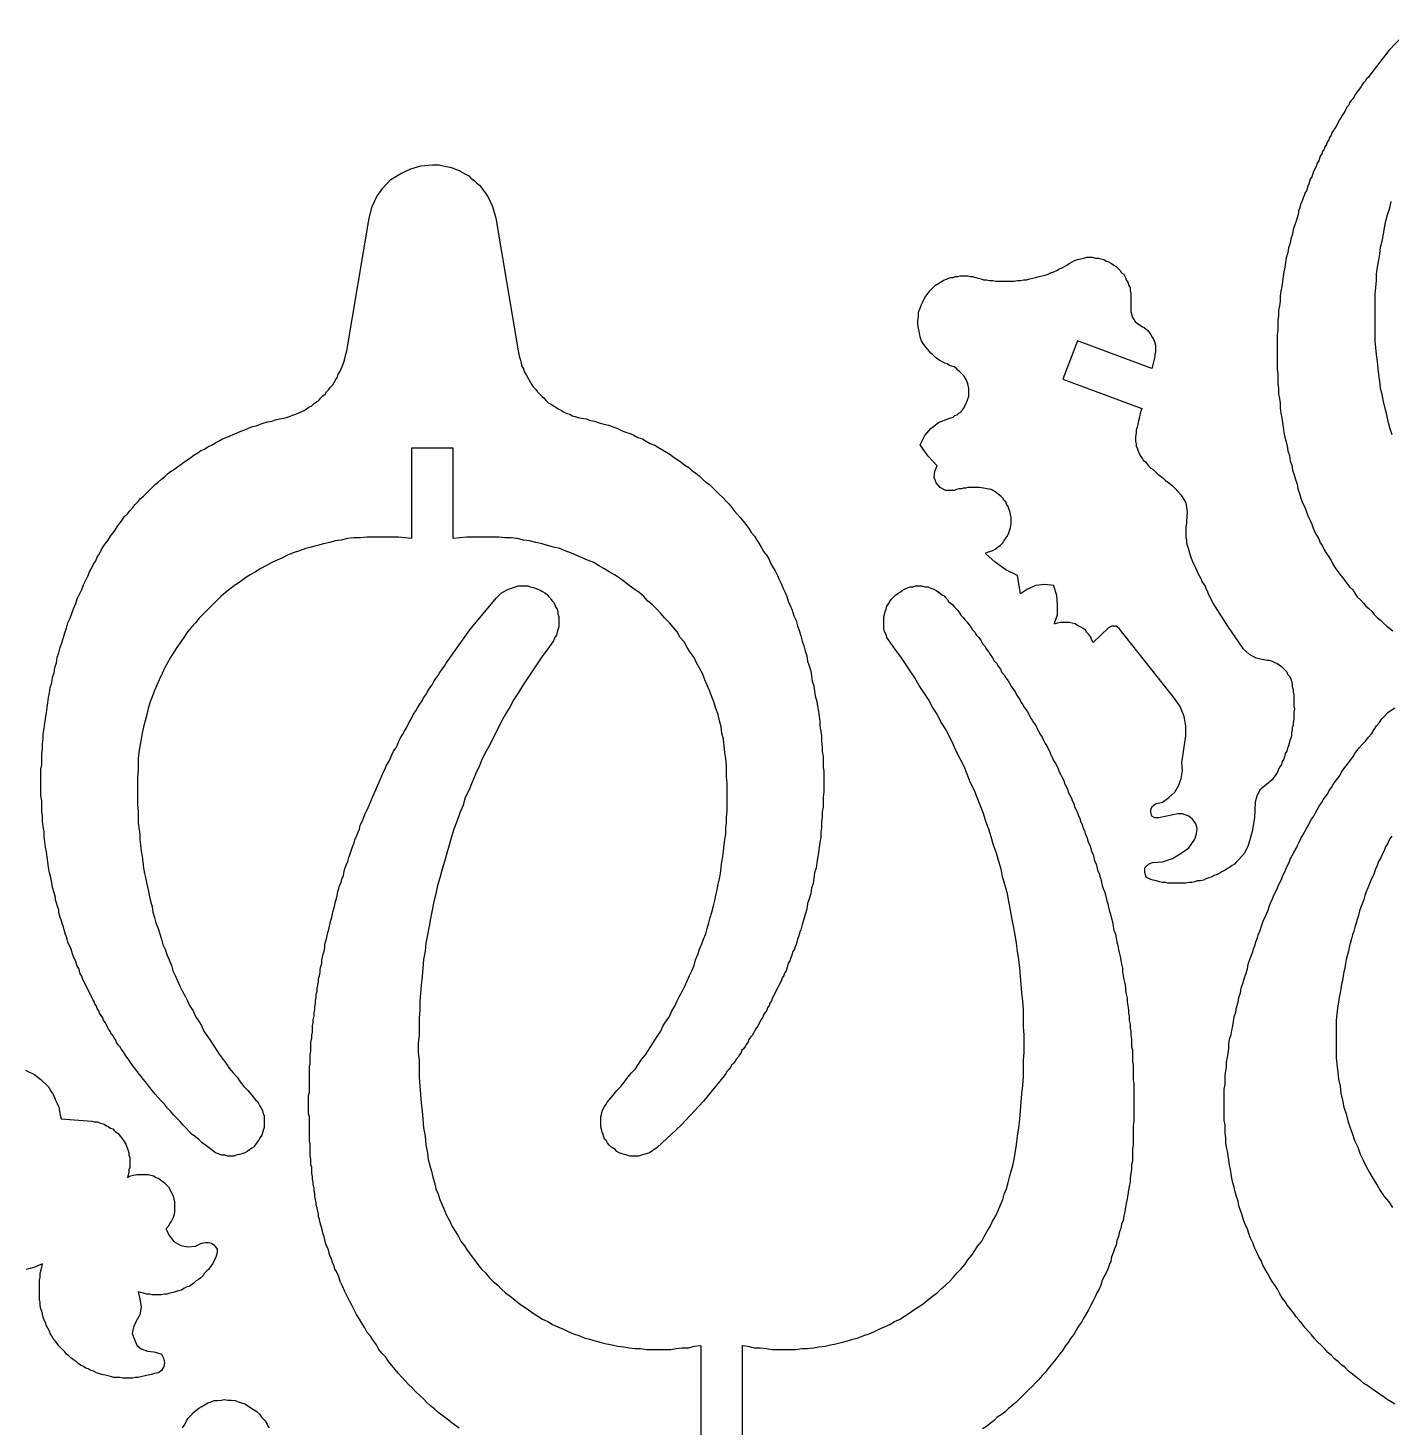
# Model space of a CAD drawing. Extents: x 2 to 225, y 2 to 117.
# Drawn here: x 61 to 110.5, y 64.7 to 115.4 of the extents above; entities that cross this region are included whole.
import ezdxf

# ---------------------------------------------------------------- set-up
doc = ezdxf.new("R2010")
doc.units = 0
doc.layers.add('DEFAULT_LAYER', color=1, linetype='CONTINUOUS')

msp = doc.modelspace()

# ---------------------------------------------------------------- linework, layer by layer
at = {"layer": 'DEFAULT_LAYER'}
for points in [[(111.168, 115.446), (110.384, 114.634), (109.684, 113.737), (109.628, 113.653), (109.572, 113.597), (109.516, 113.513), (109.46, 113.457), (109.404, 113.373), (109.376, 113.317), (109.319, 113.233), (109.263, 113.177), (109.207, 113.093), (109.151, 113.037), (109.123, 112.953), (109.067, 112.869), (109.011, 112.813), (108.955, 112.729), (108.927, 112.645), (108.871, 112.589), (108.815, 112.505), (108.787, 112.421), (108.731, 112.337), (108.675, 112.253), (108.647, 112.197), (108.591, 112.113), (108.535, 112.029), (108.507, 111.945), (108.451, 111.861), (108.395, 111.777), (108.367, 111.721), (108.311, 111.637), (108.283, 111.553), (108.227, 111.469), (108.199, 111.385), (108.143, 111.301), (108.115, 111.217), (108.059, 111.133), (108.031, 111.049), (107.975, 110.965), (107.947, 110.881), (107.891, 110.797), (107.863, 110.713), (107.835, 110.629), (107.779, 110.545), (107.751, 110.461), (107.723, 110.376), (107.667, 110.292), (107.639, 110.208), (107.611, 110.124), (107.583, 110.04), (107.527, 109.956), (107.499, 109.872), (107.471, 109.788), (107.443, 109.704), (107.415, 109.62), (107.387, 109.536), (107.331, 109.452), (107.303, 109.368), (107.275, 109.284), (107.247, 109.2), (107.219, 109.144), (107.191, 109.06), (107.163, 108.976), (107.135, 108.892), (107.107, 108.808), (107.107, 108.724), (107.079, 108.64), (107.023, 108.472), (106.967, 108.304), (106.911, 108.136), (106.883, 107.968), (106.827, 107.8), (106.799, 107.632), (106.743, 107.464), (106.715, 107.296), (106.659, 107.1), (106.631, 106.932), (106.603, 106.763), (106.575, 106.595), (106.547, 106.427), (106.519, 106.231), (106.491, 106.063), (106.463, 105.895), (106.435, 105.727), (106.435, 105.531), (106.407, 105.363), (106.379, 105.195), (106.379, 104.999), (106.351, 104.831), (106.351, 104.663), (106.351, 104.495), (106.323, 104.299), (106.323, 104.131), (106.323, 103.963), (106.323, 103.767), (106.323, 103.599), (106.323, 103.431), (106.323, 103.235), (106.323, 103.066), (106.351, 102.898), (106.351, 102.702), (106.351, 102.534), (106.379, 102.366), (106.379, 102.17), (106.407, 102.002), (106.435, 101.834), (106.435, 101.666), (106.463, 101.47), (106.491, 101.302), (106.519, 101.134), (106.547, 100.966), (106.575, 100.77), (106.603, 100.602), (106.659, 100.434), (106.687, 100.266), (106.715, 100.098), (106.771, 99.93), (106.799, 99.734), (106.855, 99.565), (106.883, 99.397), (106.939, 99.229), (106.995, 99.061), (107.051, 98.893), (107.079, 98.725), (107.135, 98.557), (107.191, 98.389), (107.247, 98.221), (107.331, 98.053), (107.387, 97.885), (107.443, 97.745), (107.527, 97.577), (107.583, 97.437), (107.639, 97.297), (107.695, 97.157), (107.751, 97.045), (107.835, 96.905), (107.891, 96.765), (107.975, 96.653), (108.031, 96.513), (108.115, 96.373), (108.199, 96.261), (108.283, 96.121), (108.339, 96.009), (108.423, 95.868), (108.507, 95.756), (108.591, 95.644), (108.703, 95.504), (108.787, 95.392), (108.871, 95.28), (108.955, 95.168), (109.067, 95.056), (109.151, 94.916), (109.235, 94.804), (109.347, 94.692), (109.46, 94.58), (109.544, 94.468), (109.656, 94.384), (109.768, 94.272), (109.852, 94.16), (109.964, 94.048), (110.076, 93.964), (110.188, 93.852), (110.3, 93.74), (110.412, 93.656), (110.524, 93.572)], [(110.496, 100.686), (110.412, 100.938), (110.356, 101.162), (110.3, 101.414), (110.244, 101.638), (110.188, 101.89), (110.132, 102.142), (110.076, 102.366), (110.048, 102.618), (110.02, 102.87), (109.992, 103.094), (109.964, 103.347), (109.936, 103.599), (109.908, 103.851), (109.88, 104.075), (109.88, 104.327), (109.88, 104.579), (109.88, 104.831), (109.88, 105.055), (109.88, 105.307), (109.88, 105.559), (109.88, 105.783), (109.908, 106.035), (109.936, 106.287), (109.936, 106.511), (109.964, 106.763), (110.02, 107.016), (110.048, 107.24), (110.076, 107.492), (110.132, 107.716), (110.188, 107.968), (110.216, 108.192), (110.272, 108.444), (110.328, 108.668), (110.412, 108.92), (110.468, 109.144)], [(76.653, 64.644), (76.485, 64.756), (76.345, 64.868), (76.205, 64.98), (76.065, 65.092), (75.897, 65.204), (75.757, 65.344), (75.617, 65.456), (75.477, 65.568), (75.365, 65.708), (75.225, 65.82), (75.085, 65.96), (74.945, 66.1), (74.833, 66.212), (74.693, 66.352), (74.58, 66.492), (74.44, 66.632), (74.328, 66.772), (74.216, 66.912), (74.104, 67.052), (73.992, 67.22), (73.852, 67.36), (73.74, 67.5), (73.656, 67.669), (73.544, 67.809), (73.432, 67.977), (73.32, 68.117), (73.236, 68.285), (73.124, 68.453), (73.04, 68.593), (72.928, 68.761), (72.844, 68.929), (72.76, 69.097), (72.676, 69.265), (72.592, 69.433), (72.508, 69.601), (72.424, 69.797), (72.34, 69.965), (72.284, 70.133), (72.2, 70.329), (72.144, 70.413), (72.116, 70.525), (72.06, 70.637), (72.032, 70.749), (72.004, 70.833), (71.948, 70.945), (71.92, 71.057), (71.892, 71.17), (71.836, 71.254), (71.808, 71.366), (71.78, 71.478), (71.752, 71.59), (71.724, 71.674), (71.696, 71.786), (71.668, 71.898), (71.64, 72.01), (71.612, 72.094), (71.584, 72.206), (71.556, 72.318), (71.556, 72.402), (71.528, 72.514), (71.5, 72.626), (71.472, 72.738), (71.472, 72.822), (71.444, 72.934), (71.416, 73.046), (71.416, 73.158), (71.388, 73.242), (71.388, 73.354), (71.36, 73.466), (71.36, 73.578), (71.332, 73.69), (71.332, 73.774), (71.304, 73.886), (71.304, 73.998), (71.304, 74.11), (71.276, 74.194), (71.276, 74.306), (71.276, 74.418), (71.248, 74.53), (71.248, 74.642), (71.248, 74.755), (71.248, 74.839), (71.248, 74.951), (71.22, 75.063), (71.22, 75.175), (71.22, 75.287), (71.22, 75.399), (71.22, 75.483), (71.22, 75.595), (71.22, 75.707), (71.22, 75.819), (71.22, 75.931), (71.192, 76.043), (71.192, 76.155), (71.192, 76.267), (71.192, 76.379), (71.192, 76.491), (71.192, 76.603), (71.192, 76.715), (71.22, 76.827), (71.22, 76.939), (71.22, 77.051), (71.22, 77.163), (71.22, 77.275), (71.22, 77.387), (71.22, 77.499), (71.22, 77.611), (71.22, 77.751), (71.248, 77.863), (71.248, 77.975), (71.248, 78.087), (71.248, 78.199), (71.276, 78.311), (71.276, 78.452), (71.276, 78.564), (71.276, 78.676), (71.304, 78.788), (71.304, 78.9), (71.332, 79.012), (71.332, 79.124), (71.332, 79.236), (71.36, 79.348), (71.36, 79.46), (71.388, 79.6), (71.388, 79.712), (71.416, 79.824), (71.416, 79.936), (71.444, 80.048), (71.444, 80.16), (71.472, 80.272), (71.472, 80.384), (71.5, 80.496), (71.5, 80.608), (71.528, 80.72), (71.556, 80.832), (71.556, 80.944), (71.584, 81.056), (71.612, 81.168), (71.612, 81.28), (71.64, 81.392), (71.668, 81.504), (71.668, 81.616), (71.696, 81.728), (71.724, 81.84), (71.752, 81.953), (71.78, 82.065), (71.78, 82.177), (71.808, 82.289), (71.836, 82.401), (71.864, 82.513), (71.892, 82.625), (71.92, 82.737), (71.948, 82.849), (71.976, 82.961), (72.004, 83.073), (72.032, 83.185), (72.06, 83.297), (72.088, 83.409), (72.116, 83.521), (72.144, 83.633), (72.172, 83.745), (72.2, 83.857), (72.228, 83.969), (72.256, 84.109), (72.284, 84.221), (72.312, 84.333), (72.368, 84.445), (72.396, 84.557), (72.452, 84.697), (72.48, 84.837), (72.508, 84.949), (72.564, 85.089), (72.62, 85.201), (72.648, 85.341), (72.704, 85.481), (72.732, 85.594), (72.788, 85.734), (72.844, 85.874), (72.872, 85.986), (72.928, 86.126), (72.984, 86.266), (73.04, 86.378), (73.068, 86.518), (73.124, 86.63), (73.18, 86.77), (73.236, 86.91), (73.292, 87.022), (73.348, 87.162), (73.404, 87.274), (73.46, 87.414), (73.516, 87.554), (73.572, 87.666), (73.628, 87.806), (73.684, 87.918), (73.74, 88.058), (73.796, 88.198), (73.852, 88.31), (73.908, 88.45), (73.964, 88.562), (74.02, 88.702), (74.104, 88.814), (74.16, 88.954), (74.216, 89.066), (74.272, 89.207), (74.356, 89.319), (74.412, 89.431), (74.468, 89.571), (74.524, 89.683), (74.609, 89.823), (74.665, 89.935), (74.749, 90.047), (74.805, 90.187), (74.861, 90.299), (74.945, 90.439), (75.001, 90.551), (75.085, 90.663), (75.141, 90.775), (75.225, 90.915), (75.309, 91.027), (75.365, 91.139), (75.449, 91.251), (75.505, 91.363), (75.589, 91.503), (75.673, 91.615), (75.729, 91.727), (75.813, 91.839), (75.897, 91.951), (75.953, 92.063), (76.037, 92.175), (76.121, 92.287), (76.177, 92.399), (77.045, 93.604), (77.997, 94.752), (78.193, 94.948), (78.446, 95.088), (78.698, 95.172), (78.81, 95.2), (78.922, 95.2), (79.034, 95.2), (79.146, 95.2), (79.23, 95.172), (79.342, 95.144), (79.426, 95.116), (79.51, 95.088), (79.622, 95.032), (79.678, 95.004), (79.762, 94.948), (79.846, 94.892), (79.902, 94.808), (79.958, 94.752), (80.014, 94.668), (80.07, 94.612), (80.126, 94.528), (80.154, 94.444), (80.21, 94.36), (80.238, 94.276), (80.238, 94.192), (80.266, 94.08), (80.266, 93.996), (80.266, 93.912), (80.266, 93.8), (80.266, 93.716), (80.238, 93.604), (80.21, 93.52), (80.182, 93.408), (80.126, 93.324), (80.07, 93.212), (80.014, 93.128), (79.846, 92.876), (79.65, 92.623), (79.482, 92.371), (79.314, 92.119), (79.146, 91.867), (78.978, 91.615), (78.81, 91.335), (78.642, 91.083), (78.502, 90.831), (78.334, 90.551), (78.193, 90.299), (78.053, 90.019), (77.913, 89.739), (77.773, 89.459), (77.633, 89.207), (77.493, 88.926), (77.381, 88.646), (77.241, 88.366), (77.129, 88.086), (77.017, 87.806), (76.877, 87.526), (76.793, 87.246), (76.681, 86.966), (76.569, 86.658), (76.457, 86.378), (76.373, 86.098), (76.289, 85.79), (76.205, 85.509), (76.121, 85.201), (76.037, 84.921), (75.953, 84.613), (75.869, 84.333), (75.813, 84.025), (75.729, 83.745), (75.673, 83.437), (75.617, 83.129), (75.561, 82.849), (75.505, 82.541), (75.449, 82.233), (75.421, 81.953), (75.365, 81.644), (75.337, 81.336), (75.309, 81.028), (75.281, 80.72), (75.253, 80.412), (75.225, 80.132), (75.225, 79.824), (75.197, 79.516), (75.197, 79.208), (75.197, 78.9), (75.169, 78.592), (75.169, 78.283), (75.197, 77.975), (75.197, 77.667), (75.197, 77.359), (75.225, 77.051), (75.253, 76.743), (75.281, 76.435), (75.309, 76.155), (75.337, 75.847), (75.365, 75.539), (75.421, 75.231), (75.449, 74.923), (75.505, 74.614), (75.533, 74.39), (75.589, 74.166), (75.645, 73.97), (75.701, 73.746), (75.757, 73.55), (75.813, 73.326), (75.897, 73.13), (75.953, 72.934), (76.037, 72.738), (76.121, 72.542), (76.205, 72.346), (76.317, 72.15), (76.401, 71.954), (76.513, 71.786), (76.625, 71.59), (76.709, 71.422), (76.849, 71.254), (76.961, 71.085), (77.073, 70.917), (77.213, 70.749), (77.325, 70.581), (77.465, 70.413), (77.605, 70.273), (77.745, 70.105), (77.885, 69.965), (78.053, 69.825), (78.193, 69.685), (78.334, 69.545), (78.502, 69.433), (78.67, 69.293), (78.838, 69.153), (79.006, 69.041), (79.174, 68.929), (79.342, 68.817), (79.51, 68.705), (79.678, 68.593), (79.874, 68.509), (80.042, 68.397), (80.238, 68.313), (80.434, 68.229), (80.602, 68.145), (80.798, 68.061), (80.994, 68.005), (81.19, 67.921), (81.386, 67.865), (81.582, 67.809), (81.806, 67.753), (82.003, 67.697), (82.199, 67.669), (82.395, 67.613), (82.619, 67.585), (82.815, 67.557), (83.039, 67.529), (83.235, 67.529), (83.459, 67.5), (83.683, 67.5), (83.879, 67.5), (84.103, 67.5), (84.327, 67.5), (84.523, 67.529), (84.747, 67.557), (84.971, 67.557), (85.195, 67.613), (85.42, 67.641), (85.42, 63.775)], [(86.932, 63.775), (86.932, 67.641), (87.128, 67.613), (87.352, 67.557), (87.576, 67.557), (87.8, 67.529), (87.996, 67.5), (88.22, 67.5), (88.444, 67.5), (88.64, 67.5), (88.864, 67.5), (89.089, 67.529), (89.285, 67.529), (89.509, 67.557), (89.705, 67.585), (89.929, 67.613), (90.125, 67.669), (90.321, 67.697), (90.517, 67.753), (90.741, 67.809), (90.937, 67.865), (91.133, 67.921), (91.329, 68.005), (91.525, 68.061), (91.721, 68.145), (91.889, 68.229), (92.085, 68.313), (92.281, 68.397), (92.449, 68.509), (92.646, 68.593), (92.814, 68.705), (92.982, 68.817), (93.15, 68.929), (93.318, 69.041), (93.486, 69.153), (93.654, 69.293), (93.822, 69.433), (93.99, 69.545), (94.13, 69.685), (94.298, 69.825), (94.438, 69.965), (94.578, 70.105), (94.718, 70.273), (94.858, 70.413), (94.998, 70.581), (95.11, 70.749), (95.25, 70.917), (95.362, 71.085), (95.474, 71.254), (95.614, 71.422), (95.698, 71.59), (95.81, 71.786), (95.922, 71.954), (96.006, 72.15), (96.118, 72.346), (96.202, 72.542), (96.287, 72.738), (96.371, 72.934), (96.427, 73.13), (96.511, 73.326), (96.567, 73.55), (96.623, 73.746), (96.679, 73.97), (96.735, 74.166), (96.791, 74.39), (96.819, 74.614), (96.875, 74.923), (96.903, 75.231), (96.959, 75.539), (96.987, 75.847), (97.015, 76.155), (97.043, 76.463), (97.071, 76.771), (97.099, 77.079), (97.127, 77.387), (97.127, 77.667), (97.127, 77.975), (97.155, 78.283), (97.155, 78.592), (97.155, 78.9), (97.127, 79.208), (97.127, 79.516), (97.127, 79.824), (97.099, 80.132), (97.071, 80.44), (97.043, 80.748), (97.015, 81.028), (96.987, 81.336), (96.959, 81.644), (96.903, 81.953), (96.875, 82.233), (96.819, 82.541), (96.763, 82.849), (96.707, 83.157), (96.651, 83.437), (96.595, 83.745), (96.539, 84.025), (96.455, 84.333), (96.371, 84.613), (96.315, 84.921), (96.231, 85.201), (96.146, 85.509), (96.034, 85.79), (95.95, 86.098), (95.866, 86.378), (95.754, 86.658), (95.67, 86.938), (95.558, 87.246), (95.446, 87.526), (95.334, 87.806), (95.194, 88.086), (95.082, 88.366), (94.97, 88.646), (94.83, 88.926), (94.69, 89.179), (94.578, 89.459), (94.438, 89.739), (94.298, 90.019), (94.13, 90.271), (93.99, 90.551), (93.822, 90.803), (93.682, 91.083), (93.514, 91.335), (93.346, 91.587), (93.178, 91.867), (93.01, 92.119), (92.842, 92.371), (92.674, 92.623), (92.477, 92.876), (92.309, 93.128), (92.309, 93.128), (92.225, 93.24), (92.169, 93.324), (92.141, 93.436), (92.085, 93.548), (92.057, 93.66), (92.057, 93.772), (92.057, 93.856), (92.057, 93.968), (92.057, 94.08), (92.085, 94.164), (92.113, 94.276), (92.141, 94.36), (92.169, 94.472), (92.225, 94.556), (92.281, 94.64), (92.337, 94.724), (92.393, 94.78), (92.477, 94.864), (92.561, 94.92), (92.646, 94.976), (92.73, 95.032), (92.814, 95.088), (92.898, 95.116), (93.01, 95.172), (93.122, 95.172), (93.206, 95.2), (93.318, 95.2), (93.43, 95.2), (93.542, 95.172), (93.654, 95.172), (93.766, 95.116), (93.878, 95.088), (93.962, 95.032), (94.074, 94.948), (94.186, 94.864), (94.242, 94.836), (94.298, 94.78), (94.354, 94.724), (94.41, 94.64), (94.466, 94.584), (94.55, 94.528), (94.606, 94.444), (94.662, 94.388), (94.746, 94.304), (94.802, 94.22), (94.858, 94.136), (94.942, 94.052), (94.998, 93.968), (95.082, 93.884), (95.138, 93.8), (95.222, 93.688), (95.278, 93.604), (95.362, 93.52), (95.418, 93.408), (95.502, 93.324), (95.586, 93.212), (95.642, 93.1), (95.726, 93.016), (95.782, 92.904), (95.866, 92.792), (95.922, 92.707), (96.006, 92.595), (96.062, 92.483), (96.146, 92.399), (96.202, 92.287), (96.287, 92.175), (96.343, 92.063), (96.427, 91.979), (96.483, 91.867), (96.567, 91.755), (96.623, 91.671), (96.679, 91.559), (96.763, 91.447), (96.819, 91.363), (96.875, 91.251), (96.931, 91.167), (96.987, 91.083), (97.043, 90.971), (97.099, 90.887), (97.155, 90.803), (97.211, 90.719), (97.267, 90.635), (97.323, 90.551), (97.351, 90.467), (97.407, 90.383), (97.435, 90.327), (97.491, 90.243), (97.575, 90.131), (97.631, 89.991), (97.687, 89.907), (97.743, 89.795), (97.799, 89.711), (97.855, 89.599), (97.911, 89.487), (97.967, 89.403), (98.023, 89.291), (98.079, 89.179), (98.107, 89.094), (98.163, 88.982), (98.219, 88.87), (98.275, 88.786), (98.331, 88.674), (98.387, 88.562), (98.415, 88.45), (98.471, 88.366), (98.527, 88.254), (98.583, 88.142), (98.611, 88.03), (98.667, 87.946), (98.723, 87.834), (98.751, 87.722), (98.807, 87.61), (98.863, 87.498), (98.891, 87.414), (98.947, 87.302), (98.975, 87.19), (99.031, 87.078), (99.087, 86.966), (99.115, 86.854), (99.171, 86.77), (99.199, 86.658), (99.255, 86.546), (99.283, 86.434), (99.339, 86.322), (99.367, 86.21), (99.423, 86.098), (99.451, 85.986), (99.479, 85.874), (99.535, 85.79), (99.563, 85.678), (99.591, 85.566), (99.647, 85.453), (99.675, 85.341), (99.703, 85.229), (99.759, 85.117), (99.787, 85.005), (99.815, 84.893), (99.872, 84.781), (99.9, 84.669), (99.928, 84.557), (99.956, 84.445), (99.984, 84.333), (100.012, 84.221), (100.068, 84.109), (100.096, 83.997), (100.124, 83.885), (100.152, 83.773), (100.18, 83.661), (100.208, 83.549), (100.236, 83.437), (100.264, 83.325), (100.292, 83.241), (100.32, 83.129), (100.348, 83.017), (100.376, 82.849), (100.404, 82.709), (100.46, 82.569), (100.488, 82.429), (100.516, 82.289), (100.544, 82.149), (100.572, 82.009), (100.6, 81.896), (100.628, 81.756), (100.656, 81.616), (100.684, 81.476), (100.712, 81.336), (100.712, 81.196), (100.74, 81.056), (100.768, 80.916), (100.796, 80.776), (100.824, 80.636), (100.824, 80.524), (100.852, 80.384), (100.88, 80.244), (100.88, 80.104), (100.908, 79.964), (100.936, 79.824), (100.936, 79.712), (100.964, 79.572), (100.964, 79.432), (100.992, 79.292), (100.992, 79.152), (101.02, 79.04), (101.02, 78.9), (101.048, 78.76), (101.048, 78.62), (101.048, 78.48), (101.076, 78.368), (101.076, 78.227), (101.076, 78.087), (101.076, 77.947), (101.104, 77.807), (101.104, 77.667), (101.104, 77.555), (101.104, 77.415), (101.104, 77.275), (101.132, 77.135), (101.132, 76.995), (101.132, 76.855), (101.132, 76.715), (101.132, 76.575), (101.132, 76.463), (101.132, 76.323), (101.132, 76.183), (101.132, 76.043), (101.132, 75.903), (101.132, 75.763), (101.104, 75.623), (101.104, 75.483), (101.104, 75.343), (101.104, 75.203), (101.104, 75.063), (101.104, 74.923), (101.076, 74.755), (101.076, 74.614), (101.076, 74.474), (101.076, 74.334), (101.048, 74.194), (101.048, 74.026), (101.02, 73.886), (100.992, 73.718), (100.992, 73.578), (100.964, 73.41), (100.936, 73.27), (100.908, 73.102), (100.88, 72.962), (100.852, 72.794), (100.824, 72.654), (100.796, 72.486), (100.768, 72.346), (100.74, 72.178), (100.684, 72.038), (100.656, 71.898), (100.6, 71.73), (100.572, 71.59), (100.516, 71.45), (100.488, 71.282), (100.432, 71.142), (100.376, 71.001), (100.32, 70.861), (100.292, 70.693), (100.236, 70.553), (100.18, 70.413), (100.124, 70.273), (100.04, 70.133), (99.984, 69.993), (99.928, 69.825), (99.872, 69.685), (99.787, 69.545), (99.731, 69.405), (99.647, 69.265), (99.563, 69.097), (99.479, 68.929), (99.395, 68.789), (99.311, 68.649), (99.227, 68.481), (99.115, 68.341), (99.031, 68.201), (98.947, 68.033), (98.835, 67.893), (98.751, 67.753), (98.639, 67.613), (98.555, 67.472), (98.443, 67.332), (98.331, 67.192), (98.247, 67.08), (98.135, 66.94), (98.023, 66.8), (97.911, 66.66), (97.799, 66.548), (97.687, 66.408), (97.575, 66.296), (97.435, 66.156), (97.323, 66.044), (97.211, 65.932), (97.071, 65.792), (96.959, 65.68), (96.847, 65.568), (96.707, 65.456), (96.567, 65.344), (96.455, 65.232), (96.315, 65.12), (96.174, 65.036), (96.062, 64.924), (95.922, 64.812), (95.782, 64.7), (95.642, 64.616)], [(110.597, 65.509), (110.457, 65.593), (110.317, 65.677), (110.177, 65.789), (110.037, 65.873), (109.897, 65.985), (109.757, 66.069), (109.617, 66.181), (109.477, 66.265), (109.337, 66.377), (109.197, 66.489), (109.057, 66.601), (108.917, 66.713), (108.805, 66.825), (108.665, 66.937), (108.553, 67.049), (108.413, 67.161), (108.301, 67.273), (108.161, 67.385), (108.049, 67.525), (107.937, 67.637), (107.796, 67.777), (107.684, 67.889), (107.572, 68.03), (107.46, 68.142), (107.348, 68.282), (107.236, 68.422), (107.124, 68.562), (107.012, 68.674), (106.928, 68.814), (106.816, 68.954), (106.704, 69.094), (106.62, 69.234), (106.508, 69.374), (106.424, 69.514), (106.34, 69.682), (106.256, 69.822), (106.144, 69.962), (106.06, 70.102), (105.976, 70.27), (105.892, 70.41), (105.808, 70.55), (105.752, 70.718), (105.668, 70.858), (105.584, 71.026), (105.5, 71.194), (105.444, 71.362), (105.36, 71.531), (105.304, 71.699), (105.248, 71.867), (105.164, 72.035), (105.108, 72.203), (105.052, 72.371), (104.996, 72.539), (104.94, 72.707), (104.912, 72.875), (104.856, 73.043), (104.8, 73.211), (104.772, 73.379), (104.716, 73.547), (104.688, 73.715), (104.66, 73.883), (104.632, 74.023), (104.604, 74.191), (104.576, 74.359), (104.548, 74.527), (104.52, 74.695), (104.492, 74.835), (104.464, 75.003), (104.464, 75.172), (104.436, 75.34), (104.436, 75.48), (104.436, 75.648), (104.408, 75.816), (104.408, 75.984), (104.408, 76.152), (104.408, 76.292), (104.408, 76.46), (104.408, 76.628), (104.408, 76.796), (104.408, 76.936), (104.436, 77.104), (104.436, 77.272), (104.436, 77.44), (104.464, 77.608), (104.492, 77.748), (104.492, 77.916), (104.52, 78.084), (104.548, 78.252), (104.576, 78.42), (104.576, 78.588), (104.604, 78.757), (104.66, 78.925), (104.688, 79.065), (104.716, 79.233), (104.744, 79.401), (104.772, 79.569), (104.828, 79.737), (104.856, 79.905), (104.912, 80.101), (104.94, 80.269), (104.996, 80.437), (105.024, 80.605), (105.08, 80.773), (105.136, 80.941), (105.192, 81.109), (105.248, 81.305), (105.276, 81.473), (105.332, 81.641), (105.388, 81.781), (105.444, 81.921), (105.472, 82.033), (105.528, 82.173), (105.556, 82.285), (105.612, 82.426), (105.64, 82.538), (105.696, 82.678), (105.752, 82.818), (105.78, 82.93), (105.836, 83.07), (105.892, 83.182), (105.948, 83.322), (106.004, 83.434), (106.032, 83.574), (106.088, 83.686), (106.144, 83.826), (106.2, 83.938), (106.256, 84.078), (106.312, 84.19), (106.368, 84.302), (106.424, 84.442), (106.48, 84.554), (106.536, 84.694), (106.592, 84.806), (106.648, 84.946), (106.704, 85.058), (106.76, 85.17), (106.816, 85.31), (106.872, 85.422), (106.928, 85.534), (107.012, 85.674), (107.068, 85.786), (107.124, 85.898), (107.18, 86.039), (107.264, 86.151), (107.32, 86.263), (107.376, 86.375), (107.46, 86.515), (107.516, 86.627), (107.572, 86.739), (107.656, 86.851), (107.712, 86.963), (107.796, 87.103), (107.853, 87.215), (107.937, 87.327), (107.993, 87.439), (108.077, 87.551), (108.161, 87.663), (108.217, 87.775), (108.301, 87.887), (108.357, 87.999), (108.441, 88.111), (108.525, 88.223), (108.609, 88.335), (108.665, 88.447), (108.749, 88.559), (108.833, 88.671), (108.917, 88.783), (109.001, 88.895), (109.085, 89.007), (109.141, 89.119), (109.225, 89.231), (109.309, 89.343), (109.421, 89.455), (109.533, 89.568), (109.645, 89.708), (109.757, 89.848), (109.841, 89.988), (109.925, 90.128), (110.037, 90.24), (110.121, 90.38), (110.233, 90.492), (110.345, 90.604), (110.457, 90.688), (110.597, 90.772)], [(110.485, 86.123), (110.401, 86.011), (110.345, 85.87), (110.261, 85.73), (110.205, 85.59), (110.149, 85.478), (110.093, 85.338), (110.009, 85.198), (109.953, 85.058), (109.897, 84.918), (109.841, 84.778), (109.785, 84.638), (109.729, 84.526), (109.673, 84.386), (109.617, 84.246), (109.561, 84.106), (109.505, 83.966), (109.477, 83.826), (109.421, 83.686), (109.365, 83.546), (109.309, 83.406), (109.281, 83.238), (109.225, 83.098), (109.197, 82.958), (109.141, 82.818), (109.113, 82.678), (109.057, 82.538), (109.029, 82.398), (108.973, 82.229), (108.945, 82.089), (108.917, 81.949), (108.861, 81.781), (108.833, 81.641), (108.805, 81.501), (108.777, 81.333), (108.749, 81.193), (108.721, 81.053), (108.693, 80.885), (108.665, 80.745), (108.637, 80.577), (108.609, 80.437), (108.581, 80.269), (108.553, 80.101), (108.525, 79.961), (108.525, 79.961), (108.497, 79.681), (108.469, 79.429), (108.469, 79.149), (108.469, 78.869), (108.469, 78.616), (108.469, 78.336), (108.469, 78.084), (108.497, 77.832), (108.525, 77.552), (108.553, 77.3), (108.609, 77.048), (108.637, 76.796), (108.693, 76.544), (108.749, 76.292), (108.833, 76.04), (108.889, 75.788), (108.973, 75.536), (109.057, 75.312), (109.141, 75.059), (109.253, 74.835), (109.337, 74.583), (109.449, 74.359), (109.561, 74.135), (109.673, 73.911), (109.813, 73.687), (109.953, 73.463), (110.065, 73.267), (110.205, 73.043), (110.373, 72.847), (110.513, 72.651)], [(60.923, 77.628), (61.035, 77.572), (61.147, 77.516), (61.259, 77.46), (61.371, 77.376), (61.483, 77.292), (61.567, 77.208), (61.679, 77.096), (61.763, 77.012), (61.819, 76.9), (61.903, 76.788), (61.959, 76.676), (62.015, 76.536), (62.072, 76.424), (62.128, 76.284), (62.156, 76.143), (62.184, 76.003), (62.212, 75.863), (63.332, 75.779), (63.416, 75.751), (63.528, 75.751), (63.612, 75.723), (63.696, 75.695), (63.78, 75.667), (63.864, 75.611), (63.92, 75.583), (64.004, 75.527), (64.088, 75.499), (64.144, 75.443), (64.2, 75.387), (64.284, 75.331), (64.368, 75.219), (64.48, 75.079), (64.564, 74.939), (64.62, 74.771), (64.648, 74.715), (64.676, 74.631), (64.676, 74.547), (64.704, 74.463), (64.704, 74.379), (64.704, 74.295), (64.704, 74.183), (64.704, 74.099), (64.676, 74.015), (64.676, 73.931), (64.648, 73.819), (64.62, 73.735), (64.62, 73.735), (64.732, 73.791), (64.844, 73.819), (64.956, 73.847), (65.068, 73.847), (65.152, 73.847), (65.264, 73.847), (65.376, 73.847), (65.46, 73.819), (65.572, 73.791), (65.656, 73.735), (65.741, 73.707), (65.825, 73.651), (65.909, 73.595), (65.965, 73.539), (66.049, 73.455), (66.105, 73.399), (66.161, 73.315), (66.189, 73.231), (66.245, 73.147), (66.273, 73.063), (66.301, 72.951), (66.329, 72.867), (66.329, 72.755), (66.329, 72.67), (66.329, 72.558), (66.329, 72.474), (66.301, 72.362), (66.273, 72.278), (66.217, 72.166), (66.161, 72.082), (66.105, 71.97), (66.021, 71.886), (66.021, 71.858), (66.133, 71.634), (66.301, 71.41), (66.553, 71.27), (66.805, 71.214), (67.085, 71.242), (67.309, 71.354), (67.449, 71.382), (67.561, 71.382), (67.673, 71.354), (67.757, 71.298), (67.813, 71.214), (67.869, 71.13), (67.869, 71.018), (67.841, 70.878), (67.785, 70.766), (67.757, 70.682), (67.701, 70.598), (67.645, 70.514), (67.561, 70.402), (67.505, 70.346), (67.421, 70.262), (67.365, 70.178), (67.281, 70.094), (67.197, 70.038), (67.113, 69.982), (67.029, 69.898), (66.945, 69.842), (66.861, 69.786), (66.749, 69.758), (66.665, 69.702), (66.581, 69.646), (66.469, 69.618), (66.357, 69.59), (66.273, 69.562), (66.161, 69.534), (66.049, 69.506), (65.965, 69.506), (65.853, 69.478), (65.741, 69.478), (65.628, 69.478), (65.516, 69.478), (65.432, 69.506), (65.32, 69.506), (65.208, 69.534), (65.096, 69.562), (65.012, 69.59), (65.068, 69.338), (65.124, 69.029), (65.068, 68.749), (64.928, 68.497), (64.844, 68.301), (64.788, 68.077), (64.872, 67.853), (64.956, 67.657), (65.124, 67.517), (65.348, 67.433), (65.572, 67.405), (65.713, 67.377), (65.853, 67.321), (65.937, 67.153), (65.965, 67.013), (65.937, 66.873), (65.853, 66.733), (65.741, 66.649), (65.6, 66.621), (65.488, 66.593), (65.376, 66.565), (65.264, 66.537), (65.152, 66.509), (65.012, 66.481), (64.9, 66.481), (64.788, 66.453), (64.676, 66.453), (64.564, 66.453), (64.452, 66.453), (64.34, 66.481), (64.228, 66.481), (64.116, 66.481), (64.004, 66.509), (63.92, 66.537), (63.808, 66.565), (63.696, 66.593), (63.584, 66.621), (63.5, 66.649), (63.388, 66.705), (63.304, 66.733), (63.192, 66.789), (63.108, 66.817), (63.024, 66.873), (62.912, 66.929), (62.828, 66.985), (62.744, 67.069), (62.66, 67.125), (62.576, 67.181), (62.492, 67.265), (62.408, 67.321), (62.352, 67.405), (62.268, 67.489), (62.212, 67.545), (62.128, 67.629), (62.072, 67.713), (62.015, 67.797), (61.931, 67.881), (61.875, 67.993), (61.819, 68.077), (61.791, 68.161), (61.735, 68.273), (61.679, 68.357), (61.651, 68.469), (61.595, 68.553), (61.567, 68.665), (61.539, 68.777), (61.511, 68.889), (61.483, 68.973), (61.455, 69.086), (61.455, 69.198), (61.427, 69.31), (61.427, 69.422), (61.427, 69.534), (61.427, 69.646), (61.427, 69.758), (61.427, 69.87), (61.427, 70.01), (61.455, 70.122), (61.455, 70.234), (61.483, 70.346), (61.511, 70.486), (61.539, 70.598), (61.399, 70.542), (61.259, 70.486), (61.091, 70.43), (60.951, 70.402)], [(66.622, 64.648), (66.701, 64.767), (66.76, 64.906), (66.82, 65.005), (66.919, 65.104), (67.018, 65.203), (67.097, 65.282), (67.216, 65.361), (67.315, 65.421), (67.434, 65.5), (67.533, 65.559), (67.652, 65.599), (67.77, 65.639), (67.889, 65.639), (68.028, 65.659), (68.127, 65.678), (68.265, 65.659), (68.384, 65.659), (68.523, 65.639), (68.642, 65.599), (68.761, 65.559), (68.879, 65.52), (68.978, 65.46), (69.097, 65.381), (69.196, 65.322), (69.315, 65.243), (69.414, 65.144), (69.493, 65.025), (69.612, 64.906), (69.691, 64.787), (69.751, 64.648)]]:
    msp.add_lwpolyline(points, dxfattribs=at)
for points in [[(69.269, 76.559), (69.353, 76.475), (69.409, 76.363), (69.465, 76.279), (69.521, 76.167), (69.549, 76.054), (69.577, 75.97), (69.577, 75.858), (69.577, 75.746), (69.577, 75.662), (69.577, 75.55), (69.549, 75.438), (69.521, 75.354), (69.493, 75.27), (69.437, 75.186), (69.381, 75.102), (69.325, 75.018), (69.269, 74.934), (69.213, 74.85), (69.129, 74.794), (69.044, 74.738), (68.96, 74.682), (68.876, 74.626), (68.764, 74.598), (68.68, 74.57), (68.568, 74.542), (68.484, 74.514), (68.372, 74.514), (68.26, 74.514), (68.148, 74.542), (68.036, 74.542), (67.924, 74.598), (67.812, 74.626), (67.7, 74.71), (67.56, 74.822), (67.448, 74.906), (67.336, 74.99), (67.224, 75.102), (67.084, 75.214), (66.972, 75.298), (66.86, 75.41), (66.748, 75.522), (66.636, 75.634), (66.524, 75.774), (66.412, 75.886), (66.3, 75.998), (66.188, 76.138), (66.076, 76.251), (65.964, 76.391), (65.852, 76.503), (65.74, 76.643), (65.628, 76.755), (65.516, 76.895), (65.431, 77.007), (65.319, 77.147), (65.207, 77.287), (65.123, 77.399), (65.011, 77.539), (64.927, 77.651), (64.815, 77.791), (64.731, 77.903), (64.647, 78.043), (64.563, 78.155), (64.479, 78.295), (64.395, 78.407), (64.339, 78.491), (64.283, 78.547), (64.227, 78.631), (64.199, 78.715), (64.143, 78.799), (64.087, 78.883), (64.031, 78.939), (64.003, 79.023), (63.947, 79.107), (63.891, 79.191), (63.863, 79.275), (63.807, 79.359), (63.751, 79.443), (63.723, 79.527), (63.667, 79.611), (63.611, 79.695), (63.583, 79.78), (63.527, 79.864), (63.499, 79.948), (63.443, 80.032), (63.415, 80.116), (63.359, 80.2), (63.331, 80.284), (63.275, 80.368), (63.247, 80.452), (63.191, 80.536), (63.163, 80.62), (63.107, 80.704), (63.079, 80.788), (63.023, 80.872), (62.995, 80.956), (62.967, 81.04), (62.911, 81.124), (62.883, 81.236), (62.855, 81.32), (62.799, 81.404), (62.771, 81.488), (62.743, 81.572), (62.715, 81.656), (62.659, 81.74), (62.631, 81.852), (62.603, 81.936), (62.575, 82.02), (62.547, 82.104), (62.491, 82.188), (62.463, 82.272), (62.435, 82.384), (62.407, 82.468), (62.379, 82.552), (62.351, 82.636), (62.323, 82.72), (62.295, 82.832), (62.267, 82.916), (62.239, 83), (62.211, 83.084), (62.183, 83.168), (62.155, 83.252), (62.127, 83.364), (62.127, 83.449), (62.099, 83.533), (62.071, 83.617), (62.043, 83.701), (62.015, 83.813), (62.015, 83.897), (61.959, 84.065), (61.903, 84.261), (61.875, 84.429), (61.846, 84.625), (61.79, 84.793), (61.762, 84.989), (61.734, 85.185), (61.706, 85.353), (61.678, 85.549), (61.65, 85.717), (61.622, 85.913), (61.594, 86.109), (61.594, 86.277), (61.566, 86.473), (61.538, 86.669), (61.538, 86.837), (61.51, 87.034), (61.51, 87.23), (61.51, 87.398), (61.482, 87.594), (61.482, 87.79), (61.482, 87.986), (61.482, 88.154), (61.482, 88.35), (61.482, 88.546), (61.51, 88.714), (61.51, 88.91), (61.51, 89.106), (61.538, 89.274), (61.538, 89.47), (61.566, 89.666), (61.566, 89.834), (61.594, 90.03), (61.622, 90.226), (61.65, 90.394), (61.678, 90.591), (61.706, 90.787), (61.734, 90.955), (61.762, 91.151), (61.79, 91.319), (61.818, 91.515), (61.875, 91.683), (61.903, 91.879), (61.959, 92.047), (61.987, 92.243), (62.043, 92.411), (62.071, 92.607), (62.127, 92.775), (62.183, 92.971), (62.239, 93.139), (62.295, 93.335), (62.351, 93.503), (62.407, 93.671), (62.463, 93.867), (62.547, 94.035), (62.603, 94.204), (62.659, 94.372), (62.743, 94.568), (62.799, 94.736), (62.883, 94.904), (62.967, 95.072), (63.023, 95.24), (63.107, 95.408), (63.191, 95.576), (63.247, 95.716), (63.331, 95.856), (63.387, 95.996), (63.471, 96.108), (63.527, 96.248), (63.611, 96.36), (63.667, 96.5), (63.751, 96.64), (63.835, 96.752), (63.919, 96.864), (64.003, 97.004), (64.087, 97.116), (64.171, 97.228), (64.255, 97.368), (64.339, 97.48), (64.423, 97.592), (64.507, 97.704), (64.619, 97.817), (64.703, 97.929), (64.815, 98.041), (64.899, 98.153), (65.011, 98.265), (65.095, 98.377), (65.207, 98.461), (65.319, 98.573), (65.431, 98.685), (65.516, 98.769), (65.628, 98.881), (65.74, 98.965), (65.852, 99.077), (65.964, 99.161), (66.076, 99.273), (66.188, 99.357), (66.328, 99.441), (66.44, 99.525), (66.552, 99.609), (66.664, 99.693), (66.804, 99.777), (66.916, 99.861), (67.028, 99.945), (67.168, 100.029), (67.28, 100.113), (67.42, 100.169), (67.532, 100.253), (67.672, 100.309), (67.812, 100.393), (67.924, 100.449), (68.064, 100.533), (68.204, 100.589), (68.344, 100.645), (68.456, 100.701), (68.596, 100.757), (68.736, 100.813), (68.876, 100.869), (69.016, 100.925), (69.157, 100.981), (69.297, 101.009), (69.437, 101.065), (69.577, 101.121), (69.717, 101.149), (69.857, 101.177), (69.997, 101.233), (70.137, 101.261), (70.305, 101.289), (70.389, 101.317), (70.501, 101.345), (70.613, 101.402), (70.725, 101.43), (70.837, 101.486), (70.921, 101.514), (71.033, 101.57), (71.117, 101.626), (71.201, 101.682), (71.313, 101.738), (71.397, 101.822), (71.481, 101.878), (71.565, 101.934), (71.621, 102.018), (71.705, 102.102), (71.789, 102.158), (71.845, 102.242), (71.929, 102.326), (71.985, 102.41), (72.069, 102.494), (72.125, 102.578), (72.181, 102.69), (72.237, 102.774), (72.265, 102.886), (72.321, 102.97), (72.377, 103.082), (72.405, 103.166), (72.461, 103.278), (72.489, 103.39), (72.517, 103.502), (72.545, 103.614), (72.573, 103.726), (73.386, 108.543), (73.498, 108.964), (73.666, 109.328), (73.89, 109.636), (74.17, 109.944), (74.534, 110.168), (74.898, 110.336), (75.262, 110.448), (75.682, 110.476), (75.822, 110.476), (75.934, 110.476), (76.074, 110.448), (76.186, 110.42), (76.327, 110.392), (76.439, 110.364), (76.551, 110.308), (76.663, 110.28), (76.775, 110.196), (76.887, 110.14), (76.999, 110.084), (77.083, 110), (77.195, 109.916), (77.279, 109.832), (77.391, 109.748), (77.475, 109.636), (77.699, 109.328), (77.867, 108.964), (77.979, 108.543), (78.791, 103.726), (78.819, 103.614), (78.847, 103.502), (78.875, 103.39), (78.903, 103.278), (78.931, 103.166), (78.987, 103.082), (79.015, 102.97), (79.071, 102.886), (79.127, 102.774), (79.183, 102.69), (79.239, 102.578), (79.295, 102.494), (79.351, 102.41), (79.435, 102.326), (79.491, 102.242), (79.575, 102.158), (79.659, 102.074), (79.743, 102.018), (79.799, 101.934), (79.884, 101.85), (79.996, 101.794), (80.08, 101.738), (80.164, 101.682), (80.248, 101.626), (80.36, 101.57), (80.444, 101.514), (80.556, 101.458), (80.668, 101.43), (80.752, 101.373), (80.864, 101.345), (80.976, 101.317), (81.088, 101.289), (81.256, 101.261), (81.424, 101.205), (81.564, 101.177), (81.732, 101.121), (81.9, 101.065), (82.068, 101.037), (82.208, 100.981), (82.376, 100.925), (82.544, 100.841), (82.684, 100.785), (82.852, 100.729), (82.992, 100.673), (83.132, 100.589), (83.3, 100.533), (83.44, 100.449), (83.581, 100.365), (83.749, 100.309), (83.889, 100.225), (84.029, 100.141), (84.169, 100.057), (84.309, 99.973), (84.449, 99.861), (84.589, 99.777), (84.701, 99.693), (84.841, 99.581), (84.981, 99.497), (85.093, 99.385), (85.233, 99.301), (85.373, 99.189), (85.485, 99.077), (85.597, 98.965), (85.737, 98.881), (85.849, 98.769), (85.961, 98.657), (86.101, 98.517), (86.213, 98.405), (86.325, 98.293), (86.437, 98.181), (86.549, 98.041), (86.633, 97.929), (86.745, 97.789), (86.857, 97.676), (86.969, 97.536), (87.053, 97.424), (87.166, 97.284), (87.25, 97.144), (87.362, 97.004), (87.446, 96.864), (87.53, 96.752), (87.614, 96.612), (87.698, 96.444), (87.81, 96.304), (87.894, 96.164), (87.95, 96.024), (88.034, 95.884), (88.118, 95.744), (88.202, 95.576), (88.258, 95.436), (88.342, 95.268), (88.398, 95.128), (88.482, 94.96), (88.538, 94.82), (88.594, 94.652), (88.65, 94.512), (88.734, 94.316), (88.79, 94.119), (88.874, 93.951), (88.93, 93.755), (88.986, 93.587), (89.042, 93.391), (89.098, 93.195), (89.154, 93.027), (89.21, 92.831), (89.266, 92.663), (89.294, 92.467), (89.35, 92.299), (89.406, 92.103), (89.434, 91.935), (89.462, 91.739), (89.518, 91.571), (89.546, 91.375), (89.574, 91.207), (89.63, 91.011), (89.658, 90.843), (89.686, 90.647), (89.714, 90.478), (89.742, 90.282), (89.742, 90.114), (89.77, 89.918), (89.798, 89.75), (89.798, 89.554), (89.826, 89.358), (89.826, 89.19), (89.854, 88.994), (89.854, 88.826), (89.854, 88.63), (89.882, 88.462), (89.882, 88.266), (89.882, 88.098), (89.882, 87.902), (89.882, 87.734), (89.854, 87.538), (89.854, 87.37), (89.854, 87.174), (89.826, 87.006), (89.826, 86.809), (89.798, 86.641), (89.798, 86.445), (89.77, 86.249), (89.77, 86.081), (89.742, 85.885), (89.714, 85.717), (89.686, 85.521), (89.658, 85.325), (89.63, 85.157), (89.602, 84.961), (89.546, 84.793), (89.518, 84.597), (89.49, 84.401), (89.434, 84.233), (89.406, 84.037), (89.35, 83.841), (89.294, 83.673), (89.266, 83.477), (89.21, 83.28), (89.154, 83.112), (89.098, 82.916), (89.042, 82.72), (89.014, 82.636), (88.986, 82.552), (88.958, 82.468), (88.93, 82.384), (88.902, 82.272), (88.874, 82.188), (88.846, 82.104), (88.818, 82.02), (88.762, 81.936), (88.734, 81.852), (88.706, 81.768), (88.678, 81.684), (88.65, 81.6), (88.594, 81.516), (88.566, 81.404), (88.538, 81.32), (88.51, 81.236), (88.454, 81.152), (88.426, 81.068), (88.37, 80.984), (88.342, 80.9), (88.314, 80.816), (88.258, 80.732), (88.23, 80.648), (88.174, 80.564), (88.146, 80.48), (88.09, 80.396), (88.062, 80.312), (88.006, 80.228), (87.978, 80.144), (87.922, 80.06), (87.894, 79.976), (87.838, 79.892), (87.81, 79.808), (87.754, 79.723), (87.698, 79.639), (87.67, 79.555), (87.614, 79.471), (87.558, 79.387), (87.53, 79.303), (87.474, 79.219), (87.418, 79.135), (87.362, 79.051), (87.334, 78.967), (87.278, 78.883), (87.222, 78.827), (87.166, 78.743), (87.138, 78.659), (87.082, 78.575), (87.025, 78.491), (86.969, 78.407), (86.913, 78.351), (86.885, 78.267), (86.829, 78.183), (86.773, 78.099), (86.717, 78.043), (86.661, 77.959), (86.605, 77.875), (86.549, 77.819), (86.493, 77.735), (86.437, 77.651), (86.381, 77.595), (86.325, 77.511), (86.269, 77.427), (85.513, 76.503), (84.701, 75.634), (83.833, 74.822), (83.553, 74.626), (83.272, 74.542), (83.16, 74.514), (83.048, 74.514), (82.936, 74.514), (82.852, 74.514), (82.74, 74.542), (82.656, 74.57), (82.572, 74.598), (82.46, 74.626), (82.376, 74.682), (82.32, 74.738), (82.236, 74.794), (82.152, 74.85), (82.096, 74.906), (82.04, 74.99), (81.984, 75.074), (81.928, 75.13), (81.9, 75.214), (81.872, 75.298), (81.844, 75.382), (81.816, 75.494), (81.788, 75.578), (81.788, 75.662), (81.788, 75.746), (81.788, 75.858), (81.788, 75.942), (81.816, 76.026), (81.844, 76.138), (81.872, 76.223), (81.928, 76.307), (81.984, 76.391), (82.04, 76.475), (82.096, 76.559), (82.236, 76.727), (82.376, 76.895), (82.516, 77.035), (82.656, 77.203), (82.768, 77.371), (82.908, 77.539), (83.048, 77.679), (83.16, 77.847), (83.272, 78.015), (83.412, 78.183), (83.525, 78.351), (83.637, 78.547), (83.749, 78.715), (83.861, 78.883), (83.973, 79.051), (84.057, 79.247), (84.169, 79.415), (84.281, 79.583), (84.365, 79.78), (84.477, 79.948), (84.561, 80.144), (84.645, 80.312), (84.757, 80.508), (84.841, 80.676), (84.925, 80.872), (85.009, 81.068), (85.093, 81.236), (85.177, 81.432), (85.233, 81.628), (85.317, 81.824), (85.373, 82.02), (85.457, 82.216), (85.513, 82.384), (85.597, 82.58), (85.653, 82.776), (85.709, 82.972), (85.765, 83.168), (85.821, 83.364), (85.877, 83.589), (85.933, 83.785), (85.961, 83.981), (86.017, 84.177), (86.045, 84.373), (86.101, 84.569), (86.129, 84.765), (86.157, 84.989), (86.185, 85.185), (86.213, 85.381), (86.241, 85.577), (86.269, 85.801), (86.297, 85.997), (86.325, 86.193), (86.325, 86.417), (86.353, 86.613), (86.353, 86.809), (86.381, 87.034), (86.381, 87.23), (86.381, 87.454), (86.381, 87.65), (86.381, 87.846), (86.381, 88.07), (86.353, 88.266), (86.353, 88.49), (86.353, 88.686), (86.325, 88.938), (86.297, 89.162), (86.269, 89.386), (86.241, 89.638), (86.185, 89.862), (86.157, 90.086), (86.101, 90.31), (86.045, 90.534), (85.961, 90.759), (85.905, 90.955), (85.821, 91.179), (85.737, 91.403), (85.653, 91.599), (85.569, 91.795), (85.485, 92.019), (85.373, 92.215), (85.261, 92.411), (85.177, 92.607), (85.037, 92.803), (84.925, 92.971), (84.813, 93.167), (84.673, 93.335), (84.561, 93.531), (84.421, 93.699), (84.281, 93.867), (84.113, 94.035), (83.973, 94.204), (83.833, 94.344), (83.665, 94.512), (83.497, 94.652), (83.356, 94.82), (83.188, 94.96), (82.992, 95.1), (82.824, 95.212), (82.656, 95.352), (82.46, 95.492), (82.292, 95.604), (82.096, 95.716), (81.9, 95.828), (81.704, 95.94), (81.536, 96.052), (81.312, 96.136), (81.116, 96.22), (80.92, 96.304), (80.724, 96.388), (80.5, 96.472), (80.304, 96.556), (80.08, 96.612), (79.855, 96.668), (79.659, 96.724), (79.435, 96.78), (79.211, 96.836), (78.987, 96.864), (78.763, 96.92), (78.539, 96.948), (78.315, 96.948), (78.091, 96.976), (77.839, 96.976), (77.615, 96.976), (77.391, 96.976), (77.139, 96.976), (76.915, 96.976), (76.691, 96.948), (76.439, 96.92), (76.439, 100.197), (74.926, 100.197), (74.926, 96.92), (74.702, 96.948), (74.45, 96.976), (74.226, 96.976), (74.002, 96.976), (73.75, 96.976), (73.526, 96.976), (73.302, 96.976), (73.078, 96.948), (72.826, 96.948), (72.601, 96.92), (72.377, 96.864), (72.153, 96.836), (71.957, 96.78), (71.733, 96.724), (71.509, 96.668), (71.285, 96.612), (71.089, 96.556), (70.865, 96.472), (70.669, 96.416), (70.445, 96.332), (70.249, 96.22), (70.053, 96.136), (69.857, 96.052), (69.661, 95.94), (69.465, 95.828), (69.269, 95.716), (69.073, 95.604), (68.904, 95.492), (68.708, 95.352), (68.54, 95.24), (68.344, 95.1), (68.176, 94.96), (68.008, 94.82), (67.84, 94.652), (67.7, 94.512), (67.532, 94.344), (67.392, 94.204), (67.224, 94.035), (67.084, 93.867), (66.944, 93.699), (66.804, 93.531), (66.664, 93.335), (66.552, 93.167), (66.412, 92.971), (66.3, 92.803), (66.188, 92.607), (66.076, 92.411), (65.964, 92.215), (65.88, 92.019), (65.768, 91.795), (65.684, 91.599), (65.6, 91.403), (65.516, 91.179), (65.431, 90.955), (65.375, 90.759), (65.319, 90.534), (65.263, 90.31), (65.207, 90.086), (65.151, 89.862), (65.123, 89.638), (65.067, 89.386), (65.039, 89.162), (65.011, 88.938), (65.011, 88.686), (65.011, 88.49), (64.983, 88.266), (64.983, 88.07), (64.983, 87.846), (64.983, 87.65), (64.983, 87.426), (64.983, 87.23), (65.011, 87.034), (65.011, 86.809), (65.011, 86.613), (65.039, 86.417), (65.067, 86.193), (65.067, 85.997), (65.095, 85.801), (65.123, 85.577), (65.151, 85.381), (65.179, 85.185), (65.207, 84.961), (65.235, 84.765), (65.291, 84.569), (65.319, 84.373), (65.375, 84.177), (65.403, 83.981), (65.46, 83.757), (65.516, 83.561), (65.544, 83.364), (65.6, 83.168), (65.656, 82.972), (65.74, 82.776), (65.796, 82.58), (65.852, 82.384), (65.908, 82.188), (65.992, 82.02), (66.048, 81.824), (66.132, 81.628), (66.216, 81.432), (66.272, 81.236), (66.356, 81.068), (66.44, 80.872), (66.524, 80.676), (66.608, 80.508), (66.72, 80.312), (66.804, 80.144), (66.888, 79.948), (67, 79.78), (67.084, 79.583), (67.196, 79.415), (67.308, 79.247), (67.392, 79.051), (67.504, 78.883), (67.616, 78.715), (67.728, 78.547), (67.84, 78.379), (67.952, 78.211), (68.092, 78.015), (68.204, 77.875), (68.316, 77.707), (68.456, 77.539), (68.596, 77.371), (68.708, 77.203), (68.848, 77.035), (68.988, 76.895), (69.129, 76.727), (69.269, 76.559)], [(93.375, 100.319), (93.543, 100.655), (93.767, 100.907), (94.047, 101.131), (94.411, 101.271), (94.495, 101.299), (94.579, 101.327), (94.635, 101.383), (94.719, 101.411), (94.775, 101.467), (94.859, 101.523), (94.943, 101.635), (95.027, 101.775), (95.084, 101.915), (95.14, 102.083), (95.14, 102.223), (95.14, 102.363), (95.112, 102.531), (95.056, 102.671), (94.971, 102.811), (94.859, 102.923), (94.803, 102.979), (94.747, 103.035), (94.691, 103.091), (94.607, 103.147), (94.523, 103.175), (94.439, 103.203), (94.355, 103.259), (94.271, 103.287), (94.159, 103.344), (94.103, 103.372), (94.019, 103.428), (93.935, 103.484), (93.879, 103.54), (93.823, 103.596), (93.767, 103.652), (93.711, 103.708), (93.599, 103.848), (93.515, 103.96), (93.431, 104.1), (93.375, 104.24), (93.347, 104.38), (93.319, 104.548), (93.291, 104.688), (93.291, 104.828), (93.319, 104.968), (93.319, 105.136), (93.375, 105.276), (93.431, 105.416), (93.487, 105.528), (93.543, 105.668), (93.627, 105.78), (93.739, 105.92), (93.823, 106.004), (93.935, 106.116), (94.075, 106.2), (94.215, 106.284), (94.355, 106.34), (94.495, 106.396), (94.579, 106.396), (94.663, 106.424), (94.747, 106.424), (94.831, 106.452), (94.915, 106.452), (94.999, 106.452), (95.112, 106.452), (95.196, 106.424), (95.28, 106.424), (95.392, 106.396), (95.476, 106.368), (95.588, 106.34), (95.672, 106.312), (95.784, 106.312), (95.896, 106.284), (96.008, 106.284), (96.12, 106.256), (96.232, 106.256), (96.344, 106.256), (96.456, 106.256), (96.568, 106.256), (96.68, 106.256), (96.792, 106.256), (96.904, 106.284), (97.016, 106.284), (97.128, 106.312), (97.24, 106.312), (97.352, 106.34), (97.464, 106.368), (97.576, 106.396), (97.688, 106.424), (97.8, 106.452), (97.912, 106.48), (98.024, 106.508), (98.108, 106.564), (98.22, 106.592), (98.332, 106.648), (98.416, 106.704), (98.5, 106.732), (98.612, 106.788), (98.697, 106.844), (98.781, 106.9), (98.893, 106.957), (98.977, 107.013), (99.089, 107.041), (99.201, 107.069), (99.313, 107.097), (99.425, 107.125), (99.509, 107.125), (99.621, 107.125), (99.733, 107.097), (99.845, 107.097), (99.929, 107.069), (100.041, 107.041), (100.125, 106.985), (100.209, 106.957), (100.321, 106.9), (100.405, 106.844), (100.489, 106.788), (100.545, 106.732), (100.629, 106.648), (100.685, 106.564), (100.769, 106.508), (100.825, 106.396), (100.853, 106.312), (100.909, 106.228), (100.937, 106.116), (100.993, 106.032), (100.993, 105.92), (101.021, 105.808), (101.021, 105.696), (101.021, 105.584), (101.021, 105.472), (101.021, 105.36), (101.021, 105.164), (101.077, 104.94), (101.189, 104.772), (101.357, 104.66), (101.441, 104.604), (101.497, 104.576), (101.581, 104.52), (101.637, 104.464), (101.693, 104.38), (101.749, 104.324), (101.777, 104.24), (101.833, 104.184), (101.861, 104.1), (101.889, 104.016), (101.917, 103.932), (101.917, 103.848), (101.917, 103.764), (101.917, 103.68), (101.889, 103.596), (101.889, 103.512), (101.777, 103.091), (99.089, 104.1), (98.556, 102.699), (101.413, 101.635), (101.357, 101.467), (101.329, 101.327), (101.301, 101.187), (101.273, 101.075), (101.245, 100.963), (101.217, 100.851), (101.217, 100.739), (101.189, 100.627), (101.189, 100.543), (101.189, 100.459), (101.217, 100.347), (101.217, 100.263), (101.245, 100.207), (101.273, 100.123), (101.329, 99.983), (101.385, 99.899), (101.441, 99.815), (101.469, 99.759), (101.553, 99.702), (101.609, 99.618), (101.665, 99.562), (101.749, 99.478), (101.833, 99.422), (101.917, 99.338), (102.001, 99.254), (102.085, 99.198), (102.197, 99.114), (102.282, 99.03), (102.394, 98.946), (102.506, 98.862), (102.618, 98.75), (102.842, 98.498), (103.01, 98.218), (103.066, 97.882), (103.038, 97.546), (103.038, 97.462), (103.01, 97.35), (103.01, 97.266), (103.01, 97.154), (103.01, 97.07), (103.01, 96.958), (103.038, 96.874), (103.038, 96.762), (103.066, 96.678), (103.094, 96.566), (103.122, 96.482), (103.15, 96.398), (103.178, 96.286), (103.206, 96.202), (103.262, 96.089), (103.29, 96.005), (103.346, 95.921), (103.374, 95.837), (103.43, 95.725), (103.458, 95.641), (103.514, 95.557), (103.57, 95.445), (103.598, 95.361), (103.654, 95.277), (103.71, 95.193), (103.738, 95.109), (103.794, 95.025), (103.822, 94.913), (103.878, 94.829), (103.906, 94.745), (103.962, 94.661), (103.99, 94.577), (104.522, 93.737), (105.082, 92.925), (105.306, 92.729), (105.558, 92.589), (105.838, 92.533), (105.951, 92.505), (106.035, 92.505), (106.147, 92.476), (106.231, 92.42), (106.315, 92.392), (106.399, 92.336), (106.483, 92.28), (106.539, 92.224), (106.595, 92.168), (106.679, 92.084), (106.707, 92), (106.763, 91.944), (106.819, 91.832), (106.847, 91.748), (106.875, 91.664), (106.875, 91.552), (106.903, 91.44), (106.903, 91.356), (106.931, 91.244), (106.931, 91.132), (106.931, 91.048), (106.931, 90.936), (106.931, 90.852), (106.959, 90.74), (106.931, 90.628), (106.931, 90.544), (106.931, 90.432), (106.931, 90.348), (106.903, 90.236), (106.903, 90.152), (106.875, 90.068), (106.875, 89.956), (106.847, 89.872), (106.847, 89.76), (106.819, 89.676), (106.791, 89.592), (106.763, 89.48), (106.735, 89.396), (106.707, 89.312), (106.679, 89.2), (106.623, 89.116), (106.595, 89.004), (106.567, 88.92), (106.511, 88.835), (106.483, 88.723), (106.427, 88.639), (106.371, 88.555), (106.343, 88.443), (106.147, 88.163), (105.867, 87.939), (105.698, 87.799), (105.586, 87.575), (105.53, 87.351), (105.502, 86.791), (105.418, 86.287), (105.278, 85.783), (105.138, 85.503), (104.942, 85.278), (104.858, 85.194), (104.774, 85.11), (104.69, 85.054), (104.606, 84.998), (104.522, 84.942), (104.438, 84.886), (104.326, 84.83), (104.242, 84.774), (104.13, 84.718), (104.046, 84.69), (103.934, 84.634), (103.85, 84.606), (103.738, 84.578), (103.654, 84.522), (103.542, 84.494), (103.43, 84.494), (103.346, 84.466), (103.234, 84.438), (103.122, 84.438), (103.01, 84.41), (102.898, 84.41), (102.814, 84.41), (102.702, 84.41), (102.59, 84.41), (102.478, 84.41), (102.366, 84.41), (102.282, 84.438), (102.169, 84.438), (102.057, 84.466), (101.945, 84.494), (101.833, 84.522), (101.749, 84.55), (101.581, 84.634), (101.525, 84.802), (101.525, 84.97), (101.665, 85.11), (101.805, 85.166), (102.169, 85.194), (102.534, 85.307), (102.842, 85.503), (103.122, 85.699), (103.346, 86.007), (103.402, 86.203), (103.43, 86.399), (103.374, 86.567), (103.262, 86.735), (103.122, 86.847), (102.898, 86.931), (102.73, 86.931), (102.029, 86.791), (101.889, 86.791), (101.777, 86.847), (101.749, 86.987), (101.749, 87.099), (101.805, 87.211), (101.917, 87.295), (102.169, 87.351), (102.394, 87.519), (102.618, 87.715), (102.758, 87.967), (102.842, 88.219), (102.898, 88.499), (102.87, 88.779), (103.01, 89.76), (103.01, 90.124), (102.954, 90.46), (102.814, 90.824), (102.618, 91.104), (100.601, 93.653), (100.489, 93.737), (100.321, 93.737), (100.209, 93.681), (99.649, 93.149), (99.593, 93.261), (99.565, 93.345), (99.509, 93.429), (99.425, 93.513), (99.369, 93.597), (99.285, 93.653), (99.201, 93.709), (99.089, 93.765), (99.005, 93.821), (98.893, 93.849), (98.781, 93.877), (98.697, 93.877), (98.584, 93.877), (98.472, 93.877), (98.36, 93.849), (98.276, 93.821), (98.248, 93.821), (98.248, 93.849), (98.36, 94.157), (98.36, 94.521), (98.332, 94.857), (98.22, 95.193), (98.22, 95.221), (97.884, 95.249), (97.576, 95.221), (97.268, 95.081), (97.016, 94.913), (96.904, 95.585), (96.484, 95.781), (96.092, 96.061), (95.756, 96.37), (95.756, 96.398), (95.896, 96.454), (96.008, 96.482), (96.092, 96.538), (96.204, 96.622), (96.288, 96.678), (96.372, 96.762), (96.428, 96.846), (96.484, 96.93), (96.54, 97.014), (96.596, 97.126), (96.624, 97.238), (96.652, 97.322), (96.68, 97.462), (96.68, 97.574), (96.68, 97.686), (96.652, 97.798), (96.624, 97.91), (96.596, 97.994), (96.568, 98.078), (96.512, 98.162), (96.484, 98.246), (96.428, 98.302), (96.372, 98.386), (96.316, 98.442), (96.204, 98.526), (96.092, 98.61), (95.952, 98.694), (95.812, 98.722), (95.672, 98.75), (95.532, 98.778), (95.364, 98.778), (95.28, 98.778), (95.196, 98.778), (95.112, 98.778), (95.027, 98.75), (94.943, 98.75), (94.859, 98.722), (94.775, 98.722), (94.691, 98.694), (94.607, 98.666), (94.523, 98.666), (94.299, 98.666), (94.103, 98.778), (93.963, 98.946), (93.879, 99.142), (93.907, 99.366), (93.991, 99.562), (93.655, 99.927), (93.375, 100.319)]]:
    msp.add_lwpolyline(points, close=True, dxfattribs=at)

doc.saveas('drawing.dxf')
